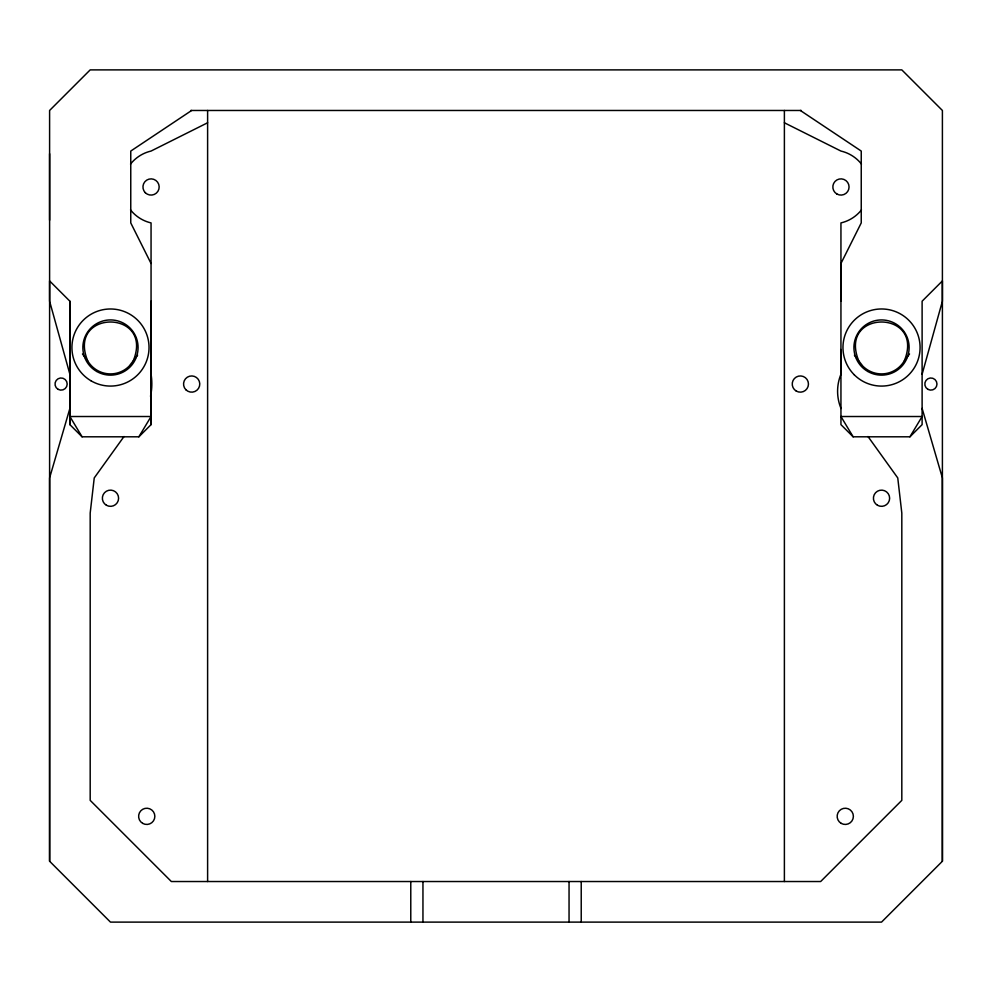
<?xml version="1.0" encoding="UTF-8"?>
<svg xmlns="http://www.w3.org/2000/svg" width="992" height="992" viewBox="0 0 992 992"><rect width="100%" height="100%" fill="white"/><g stroke="black" fill="none" stroke-linecap="round" stroke-linejoin="round"><path stroke-width="1.49" d="M49.6 861.242L49.6 110.472L90.185 69.886L901.815 69.886L942.4 110.472L942.4 861.242L881.528 922.114L110.472 922.114L49.6 861.242L49.6 477.933L69.886 408.394M151.057 301.208L151.057 424.638L138.88 436.802L82.063 436.802L69.886 424.638L69.886 301.208L49.6 280.922L49.6 301.208L69.886 374.257M840.943 349.506L840.943 374.257A44.888 44.888 0 0 0 841.042 408.53M840.943 301.208L840.943 263.5L861.242 222.915L861.242 151.057L800.358 110.472M942.4 861.242L942.4 477.933L922.114 408.394M922.114 374.257L942.4 301.208L942.4 280.922L922.114 301.208L922.114 424.638L909.937 436.802L853.12 436.802L840.943 424.638L840.943 222.915A36.89 36.89 0 0 0 861.465 209.92M133.312 360.716C154.268 309.107 66.675 309.107 87.631 360.716A26.375 26.375 0 0 0 129.121 366.184L137.615 355.111M854.385 355.111L862.879 366.184A26.375 26.375 0 0 0 904.369 360.716C925.325 309.107 837.732 309.107 858.688 360.716M138.88 436.802L151.057 416.516L69.886 416.516L82.063 436.802M909.937 436.802L922.114 416.516L840.943 416.516L853.12 436.802M124 436.517L94.24 477.933L90.185 513.087L90.185 800.358L171.343 881.528L820.657 881.528L901.815 800.358L901.815 513.087L897.76 477.933L868 436.517M904.369 360.716L909.528 353.995M191.642 110.472L130.758 151.057L130.758 222.915L151.057 263.5M207.613 122.772L151.057 151.057A36.89 36.89 0 0 0 130.535 164.052M190.7 110.472L801.3 110.472M784.387 122.772L840.943 151.057A36.89 36.89 0 0 1 861.465 164.052M82.472 353.995L87.631 360.716M784.387 110.472L784.387 881.528M581.225 881.528L581.225 922.114M569.048 881.528L569.048 922.114M422.952 881.528L422.952 922.114M410.775 881.528L410.775 922.114M207.613 110.472L207.613 881.528M151.057 424.638L151.057 222.915A36.89 36.89 0 0 1 130.535 209.92M69.886 301.208L69.886 424.638M49.6 153.71L49.6 220.261M151.057 374.257A60.115 60.115 0 0 1 150.511 396.366M927.855 389.323A6.088 6.088 0 0 0 936.981 384.053A6.088 6.088 0 0 0 927.855 378.783A6.088 6.088 0 0 0 927.855 389.323M877.474 505.263A8.122 8.122 0 0 0 889.638 498.232A8.122 8.122 0 0 0 877.474 491.201A8.122 8.122 0 0 0 877.474 505.263M796.266 391.071A8.122 8.122 0 0 0 808.455 384.053A8.122 8.122 0 0 0 796.278 377.022A8.122 8.122 0 0 0 796.266 391.071M836.888 194.01A8.122 8.122 0 0 0 849.065 186.98A8.122 8.122 0 0 0 836.888 179.949A8.122 8.122 0 0 0 836.888 194.01M145.316 192.721A8.122 8.122 0 0 0 158.894 189.088A8.122 8.122 0 0 0 148.949 179.143A8.122 8.122 0 0 0 145.316 192.721M58.057 389.323A6.088 6.088 0 0 0 67.196 384.053A6.088 6.088 0 0 0 58.057 378.783A6.088 6.088 0 0 0 58.057 389.323M106.417 505.263A8.122 8.122 0 0 0 118.594 498.232A8.122 8.122 0 0 0 106.417 491.201A8.122 8.122 0 0 0 106.417 505.263M185.926 389.794A8.122 8.122 0 0 0 199.504 386.148A8.122 8.122 0 0 0 189.559 376.216A8.122 8.122 0 0 0 185.926 389.794M841.204 823.372A8.122 8.122 0 0 0 853.38 816.342A8.122 8.122 0 0 0 841.204 809.311A8.122 8.122 0 0 0 841.204 823.372M142.674 823.372A8.122 8.122 0 0 0 154.851 816.342A8.122 8.122 0 0 0 142.674 809.311A8.122 8.122 0 0 0 142.674 823.372M867.727 371.43A27.59 27.59 0 0 0 909.118 347.522A27.59 27.59 0 0 0 867.727 323.628A27.59 27.59 0 0 0 867.727 371.43M854.261 374.79A38.552 38.552 0 0 0 918.766 357.504A38.552 38.552 0 0 0 871.546 310.285A38.552 38.552 0 0 0 854.261 374.79M91.202 380.916A38.552 38.552 0 0 0 149.023 347.522A38.552 38.552 0 0 0 91.202 314.142A38.552 38.552 0 0 0 91.202 380.916M96.67 371.43A27.59 27.59 0 0 0 138.074 347.522A27.59 27.59 0 0 0 96.67 323.628A27.59 27.59 0 0 0 96.67 371.43"/></g></svg>
